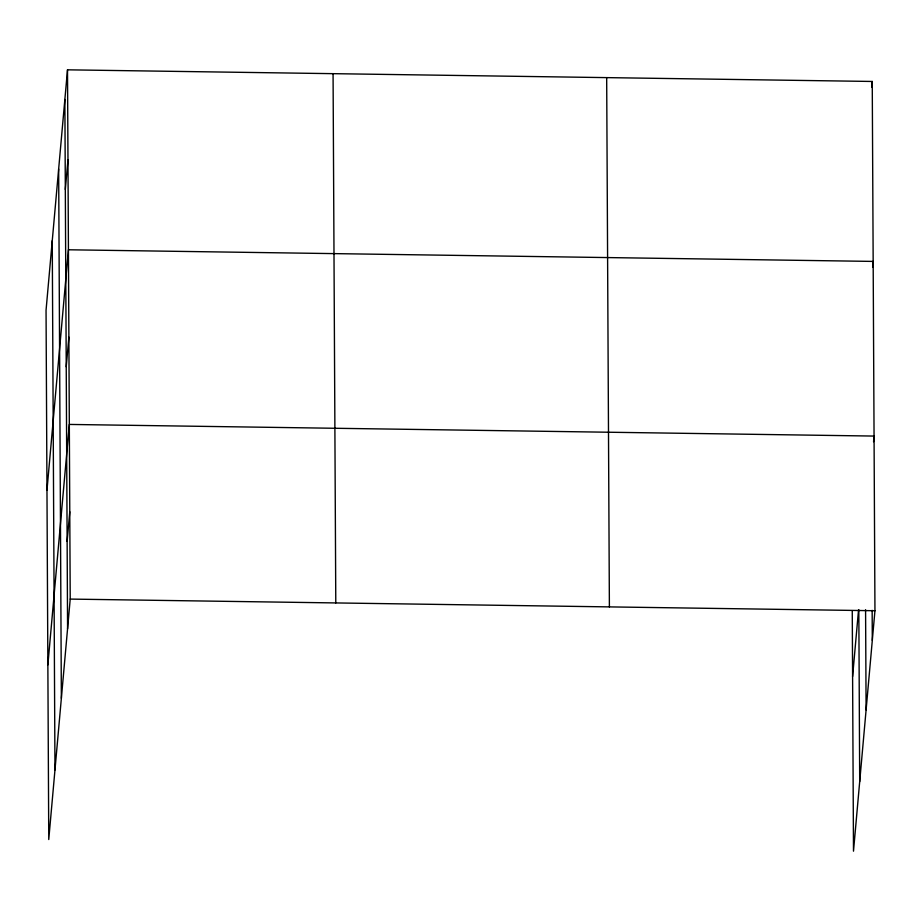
<?xml version="1.0" encoding="UTF-8"?>
<svg xmlns="http://www.w3.org/2000/svg" width="921" height="921" viewBox="0 0 921 921"><rect width="100%" height="100%" fill="white"/><g stroke="black" fill="none" stroke-linecap="round" stroke-linejoin="round"><path stroke-width="1.38" d="M67.509 69.823L46.05 310.262L48.755 839.538L70.215 599.087L67.509 69.823L872.245 81.462L874.95 610.738L853.491 851.177L852.259 610.669M65.322 189.438L67.97 159.794M46.971 490.225L68.43 249.775L873.166 261.414L872.659 267.055M66.231 366.754L68.879 337.098M47.869 664.881L69.328 424.431L874.052 436.07L873.557 441.723M67.129 541.41L69.777 511.765M871.738 87.104L872.245 81.462M852.593 676.521L858.556 609.794M70.215 599.087L874.95 610.738M872.152 610.312L872.302 640.383M865.579 609.725L866.097 709.941M858.821 609.817L859.696 781.618M606.674 77.617L609.391 606.893M333.068 73.657L335.785 602.933M64.861 99.468L67.578 628.744M58.656 169.027L61.362 698.302M52.255 240.703L54.972 769.979"/></g></svg>
